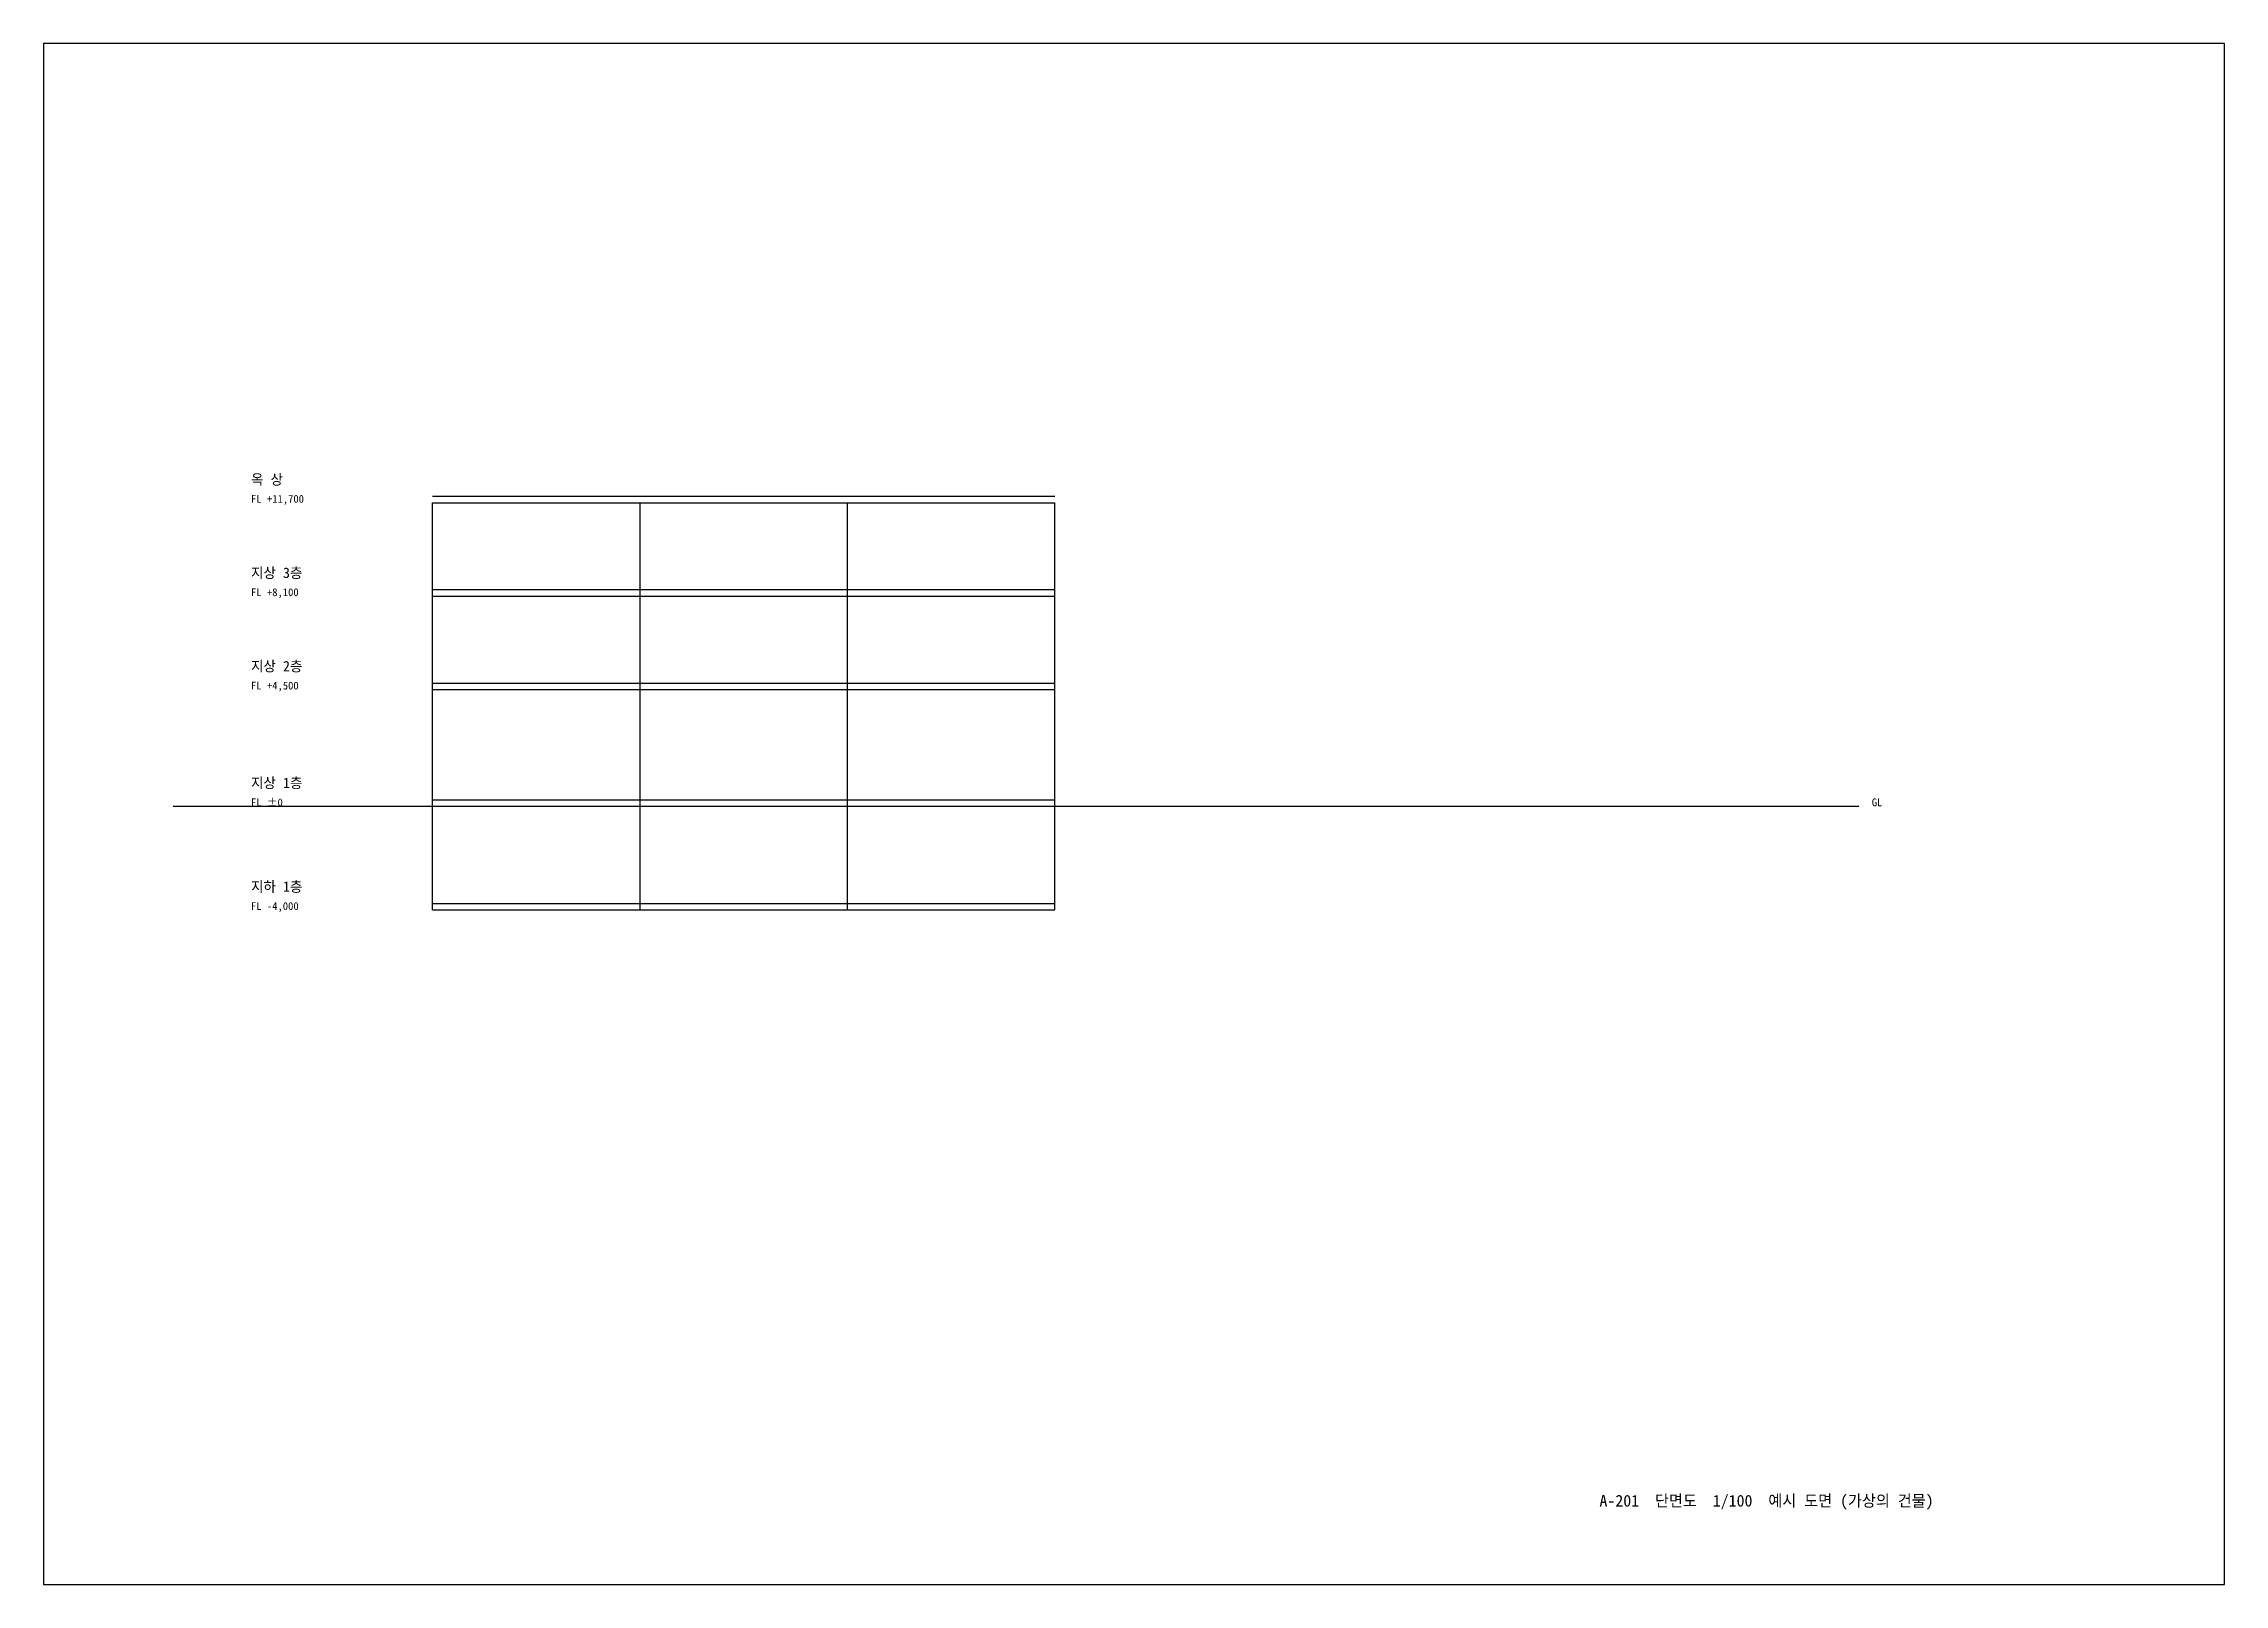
# Model space of a CAD drawing. Header units: millimetres. Extents: x 0 to 84100, y 0 to 59400.
import ezdxf

# ---------------------------------------------------------------- set-up
doc = ezdxf.new("R2010")
doc.units = ezdxf.units.MM
for name, color, linetype in [('S-LEVEL', 3, 'Continuous'), ('S-SECT', 7, 'Continuous'), ('S-TEXT', 7, 'Continuous'), ('SHEET', 7, 'Continuous')]:
    doc.layers.add(name, color=color, linetype=linetype)

msp = doc.modelspace()

# ---------------------------------------------------------------- linework, layer by layer
at = {"layer": 'S-LEVEL'}
for p, q in [((15000, 41700), (39000, 41700)), ((15000, 38100), (39000, 38100)), ((15000, 34500), (39000, 34500)), ((15000, 30000), (39000, 30000)), ((15000, 26000), (39000, 26000))]:
    msp.add_line(p, q, dxfattribs=at)
at = {"layer": 'S-SECT'}
for p, q in [((15000, 41950), (39000, 41950)), ((15000, 26000), (15000, 41700)), ((23000, 26000), (23000, 41700)), ((31000, 26000), (31000, 41700)), ((39000, 26000), (39000, 41700)), ((15000, 38350), (39000, 38350)), ((15000, 34750), (39000, 34750)), ((5000, 30000), (70000, 30000)), ((15000, 30250), (39000, 30250)), ((15000, 26250), (39000, 26250))]:
    msp.add_line(p, q, dxfattribs=at)
at = {"layer": 'SHEET'}
msp.add_lwpolyline([(0, 0), (84100, 0), (84100, 59400), (0, 59400)], close=True, dxfattribs=at)

# ---------------------------------------------------------------- texts
at = {"layer": 'S-TEXT'}
for s, height, p in [('옥 상', 400, (8000, 42400)), ('FL +11,700', 300, (8000, 41700)), ('지상 3층', 400, (8000, 38800)), ('FL +8,100', 300, (8000, 38100)), ('지상 2층', 400, (8000, 35200)), ('FL +4,500', 300, (8000, 34500)), ('지상 1층', 400, (8000, 30700)), ('FL ±0', 300, (8000, 30000)), ('GL', 300, (70500, 30000)), ('지하 1층', 400, (8000, 26700)), ('FL -4,000', 300, (8000, 26000))]:
    msp.add_text(s, height=height, dxfattribs=at).set_placement(p)
at = {"layer": 'SHEET'}
msp.add_text('A-201  단면도  1/100  예시 도면 (가상의 건물)', height=450, dxfattribs=at).set_placement((60000, 3000))

doc.saveas('drawing.dxf')
